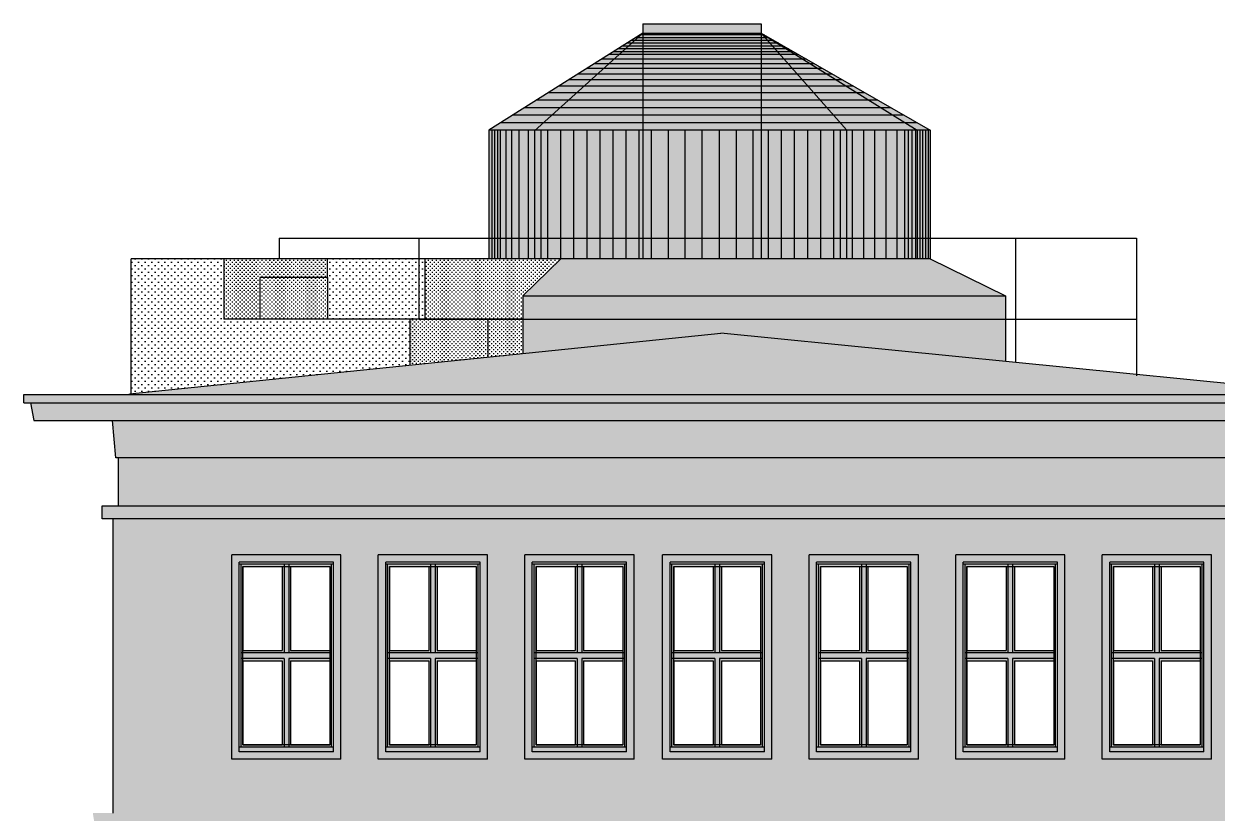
# Model space of a CAD drawing. Header units: metres. Extents: x -6 to 116, y 234 to 267.
# Drawn here: x 4.72 to 17.5, y 258.53 to 266.99 of the extents above; entities that cross this region are included whole.
import ezdxf

# ---------------------------------------------------------------- set-up
doc = ezdxf.new("R2010")
doc.units = ezdxf.units.M
doc.header["$LTSCALE"] = 0.01
doc.header["$XCLIPFRAME"] = 2
doc.linetypes.add('AUSGEZOGEN', pattern=[0])
for name, color, linetype in [('A_ANSICHT', 1, 'Continuous'), ('A_Fensterrahmen', 1, 'Continuous'), ('A_Glasbild', 7, 'Continuous'), ('A_Schraff_Dach', 17, 'Continuous'), ('A_Schraff_Fassade_OG', 41, 'Continuous'), ('A_Schraff_Fensterrahmen', 255, 'Continuous'), ('A_Schraff_Sims', 17, 'Continuous'), ('A_Schraff_Sternwarte', 254, 'Continuous'), ('A_Schraff_Stuck', 23, 'Continuous'), ('FASSADE', 7, 'AUSGEZOGEN')]:
    doc.layers.add(name, color=color, linetype=linetype)
picture_1 = doc.add_image_def('image1.jpg', size_in_pixel=(60, 84))
pattern_1 = [(135, (135.6334, 196.975837), (0.0212132034, 0.0212132034), [0, -0.03])]
pattern_2 = [(135, (135.6334, 196.975837), (0.035355339, 0.035355339), [0, -0.05])]

msp = doc.modelspace()

# ---------------------------------------------------------------- hatches: boundary and pattern name
at = {"layer": 'A_ANSICHT'}
h = msp.add_hatch(dxfattribs=at)
h.set_pattern_fill('PUTZ_1', color=256, scale=0.05, style=0)
h.set_pattern_definition(pattern_2)
h.paths.add_polyline_path([(6.865, 263.823), (6.865, 264.471), (5.871, 264.471), (5.871, 263.026), (8.857, 263.334), (8.857, 263.823)])
h = msp.add_hatch(dxfattribs=at)
h.set_pattern_fill('PUTZ_1', color=256, scale=0.03, style=0)
h.set_pattern_definition(pattern_1)
h.paths.add_polyline_path([(7.975, 264.271), (7.975, 264.471), (6.865, 264.471), (6.865, 263.823), (7.25, 263.823), (7.25, 264.271)])
h = msp.add_hatch(dxfattribs=at)
h.set_pattern_fill('PUTZ_1', color=256, scale=0.05, style=0)
h.set_pattern_definition(pattern_2)
h.paths.add_polyline_path([(9.018, 263.823), (9.018, 264.471), (7.975, 264.471), (7.975, 264.271), (7.975, 263.823)])
h = msp.add_hatch(dxfattribs=at)
h.set_pattern_fill('PUTZ_1', color=256, scale=0.03, style=0)
h.set_pattern_definition(pattern_1)
h.paths.add_polyline_path([(9.018, 264.471), (9.018, 263.823), (9.691, 263.823), (10.068, 263.823), (10.068, 264.076), (10.473, 264.471), (9.704, 264.471), (9.704, 264.471)])
h.paths.add_polyline_path([(8.857, 263.823), (8.857, 263.334), (9.691, 263.419), (9.691, 263.823)])
h.paths.add_polyline_path([(10.068, 263.823), (9.691, 263.823), (9.691, 263.419), (10.068, 263.458)])
h = msp.add_hatch(dxfattribs=at)
h.set_pattern_fill('PUTZ_1', color=256, scale=0.03, style=0)
h.set_pattern_definition(pattern_1)
h.paths.add_polyline_path([(7.975, 263.823), (7.975, 264.271), (7.25, 264.271), (7.25, 263.823)])
at = {"layer": 'A_Schraff_Dach'}
for points in [[(12.188, 263.676), (5.851, 263.024), (5.849, 263.019), (18.544, 263.019), (18.525, 263.044)], [(18.734, 262.738), (5.671, 262.738), (5.708, 262.34), (18.708, 262.34)]]:
    msp.add_hatch(color=256, dxfattribs=at).paths.add_polyline_path(points)
h = msp.add_hatch(color=11, dxfattribs=at)
h.paths.add_polyline_path([(4.791, 262.927), (4.829, 262.738), (19.614, 262.738), (19.631, 262.927)])
h.paths.add_polyline_path([(19.701, 263.019), (4.721, 263.019), (4.721, 262.927), (19.701, 262.927)])
at = {"layer": 'A_Schraff_Fassade_OG'}
h = msp.add_hatch(color=256, dxfattribs=at)
h.paths.add_polyline_path([(18.634, 261.688), (5.678, 261.688), (5.678, 260.506), (6.948, 260.506), (6.948, 261.301), (8.118, 261.301), (8.118, 260.506), (8.518, 260.506), (8.518, 261.301), (9.688, 261.301), (9.688, 260.506), (10.088, 260.506), (10.088, 261.301), (11.258, 261.301), (11.258, 260.506), (11.564, 260.506), (11.564, 261.301), (12.734, 261.301), (12.734, 260.506), (13.134, 260.506), (13.134, 261.301), (14.304, 261.301), (14.304, 260.506), (14.704, 260.506), (14.704, 261.301), (15.874, 261.301), (15.874, 260.506), (16.274, 260.506), (16.274, 261.301), (17.444, 261.301), (17.444, 260.506), (18.634, 260.506)])
h.paths.add_polyline_path([(8.518, 260.506), (8.118, 260.506), (8.118, 259.111), (6.948, 259.111), (6.948, 260.506), (5.678, 260.506), (5.678, 258.534), (18.634, 258.534), (18.634, 260.506), (17.444, 260.506), (17.444, 259.111), (16.274, 259.111), (16.274, 260.506), (15.874, 260.506), (15.874, 259.111), (14.704, 259.111), (14.704, 260.506), (14.304, 260.506), (14.304, 259.111), (13.134, 259.111), (13.134, 260.506), (12.734, 260.506), (12.734, 259.111), (11.564, 259.111), (11.564, 260.506), (11.258, 260.506), (11.258, 259.111), (10.088, 259.111), (10.088, 260.506), (9.688, 260.506), (9.688, 259.111), (8.518, 259.111)])
h = msp.add_hatch(color=256, dxfattribs=at)
h.dxf.hatch_style = 1
h.paths.add_polyline_path([(8.118, 261.301), (6.948, 261.301), (6.948, 259.111), (8.118, 259.111)])
h.paths.add_polyline_path([(8.038, 261.221), (8.038, 259.191), (7.028, 259.191), (7.028, 261.221)], flags=16)
h.paths.add_polyline_path([(8.018, 261.201), (8.018, 259.241), (7.048, 259.241), (7.048, 261.201)], flags=0)
h.paths.add_polyline_path([(7.998, 261.176), (7.998, 259.266), (7.068, 259.266), (7.068, 261.176)], flags=0)
h.paths.add_polyline_path([(7.488, 261.176), (7.488, 260.276), (7.068, 260.276), (7.068, 261.176)], flags=0)
h.paths.add_polyline_path([(7.578, 261.176), (7.998, 261.176), (7.998, 260.276), (7.578, 260.276)], flags=0)
h.paths.add_polyline_path([(7.488, 260.166), (7.488, 259.266), (7.068, 259.266), (7.068, 260.166)], flags=0)
h.paths.add_polyline_path([(7.578, 260.166), (7.998, 260.166), (7.998, 259.266), (7.578, 259.266)], flags=0)
h = msp.add_hatch(color=256, dxfattribs=at)
h.dxf.hatch_style = 1
h.paths.add_polyline_path([(9.688, 261.301), (8.518, 261.301), (8.518, 259.111), (9.688, 259.111)])
h.paths.add_polyline_path([(8.598, 259.191), (8.598, 261.221), (9.608, 261.221), (9.608, 259.191)], flags=16)
h.paths.add_polyline_path([(8.618, 259.241), (8.618, 261.201), (9.588, 261.201), (9.588, 259.241)], flags=0)
h.paths.add_polyline_path([(8.638, 259.266), (8.638, 261.176), (9.568, 261.176), (9.568, 259.266)], flags=0)
h.paths.add_polyline_path([(9.058, 259.266), (8.638, 259.266), (8.638, 260.166), (9.058, 260.166)], flags=0)
h.paths.add_polyline_path([(9.148, 259.266), (9.148, 260.166), (9.568, 260.166), (9.568, 259.266)], flags=0)
h.paths.add_polyline_path([(9.058, 260.276), (8.638, 260.276), (8.638, 261.176), (9.058, 261.176)], flags=0)
h.paths.add_polyline_path([(9.148, 260.276), (9.148, 261.176), (9.568, 261.176), (9.568, 260.276)], flags=0)
h = msp.add_hatch(color=256, dxfattribs=at)
h.dxf.hatch_style = 1
h.paths.add_polyline_path([(11.258, 261.301), (10.088, 261.301), (10.088, 259.111), (11.258, 259.111)])
h.paths.add_polyline_path([(10.168, 259.191), (10.168, 261.221), (11.178, 261.221), (11.178, 259.191)], flags=16)
h.paths.add_polyline_path([(10.188, 259.241), (10.188, 261.201), (11.158, 261.201), (11.158, 259.241)], flags=0)
h.paths.add_polyline_path([(10.208, 259.266), (10.208, 261.176), (11.138, 261.176), (11.138, 259.266)], flags=0)
h.paths.add_polyline_path([(10.208, 259.266), (10.208, 260.166), (10.628, 260.166), (10.628, 259.266)], flags=0)
h.paths.add_polyline_path([(10.718, 259.266), (10.718, 260.166), (11.138, 260.166), (11.138, 259.266)], flags=0)
h.paths.add_polyline_path([(10.208, 260.276), (10.208, 261.176), (10.628, 261.176), (10.628, 260.276)], flags=0)
h.paths.add_polyline_path([(10.718, 260.276), (10.718, 261.176), (11.138, 261.176), (11.138, 260.276)], flags=0)
h.paths.add_polyline_path([(12.734, 261.301), (11.564, 261.301), (11.564, 259.111), (12.734, 259.111)])
h.paths.add_polyline_path([(11.644, 259.191), (11.644, 261.221), (12.654, 261.221), (12.654, 259.191)], flags=16)
h.paths.add_polyline_path([(11.664, 259.241), (11.664, 261.201), (12.634, 261.201), (12.634, 259.241)], flags=0)
h.paths.add_polyline_path([(11.684, 259.266), (11.684, 261.176), (12.614, 261.176), (12.614, 259.266)], flags=0)
h.paths.add_polyline_path([(11.684, 259.266), (11.684, 260.166), (12.104, 260.166), (12.104, 259.266)], flags=0)
h.paths.add_polyline_path([(12.194, 259.266), (12.194, 260.166), (12.614, 260.166), (12.614, 259.266)], flags=0)
h.paths.add_polyline_path([(11.684, 260.276), (11.684, 261.176), (12.104, 261.176), (12.104, 260.276)], flags=0)
h.paths.add_polyline_path([(12.194, 260.276), (12.194, 261.176), (12.614, 261.176), (12.614, 260.276)], flags=0)
h.paths.add_polyline_path([(14.304, 261.301), (13.134, 261.301), (13.134, 259.111), (14.304, 259.111)])
h.paths.add_polyline_path([(13.214, 259.191), (13.214, 261.221), (14.224, 261.221), (14.224, 259.191)], flags=16)
h.paths.add_polyline_path([(13.234, 259.241), (13.234, 261.201), (14.204, 261.201), (14.204, 259.241)], flags=0)
h.paths.add_polyline_path([(13.254, 259.266), (13.254, 261.176), (14.184, 261.176), (14.184, 259.266)], flags=0)
h.paths.add_polyline_path([(13.254, 259.266), (13.254, 260.166), (13.674, 260.166), (13.674, 259.266)], flags=0)
h.paths.add_polyline_path([(13.764, 259.266), (13.764, 260.166), (14.184, 260.166), (14.184, 259.266)], flags=0)
h.paths.add_polyline_path([(13.254, 260.276), (13.254, 261.176), (13.674, 261.176), (13.674, 260.276)], flags=0)
h.paths.add_polyline_path([(13.764, 260.276), (13.764, 261.176), (14.184, 261.176), (14.184, 260.276)], flags=0)
h.paths.add_polyline_path([(15.874, 261.301), (14.704, 261.301), (14.704, 259.111), (15.874, 259.111)])
h.paths.add_polyline_path([(14.784, 259.191), (14.784, 261.221), (15.794, 261.221), (15.794, 259.191)], flags=16)
h.paths.add_polyline_path([(14.804, 259.241), (14.804, 261.201), (15.774, 261.201), (15.774, 259.241)], flags=0)
h.paths.add_polyline_path([(14.824, 259.266), (14.824, 261.176), (15.754, 261.176), (15.754, 259.266)], flags=0)
h.paths.add_polyline_path([(14.824, 259.266), (14.824, 260.166), (15.244, 260.166), (15.244, 259.266)], flags=0)
h.paths.add_polyline_path([(15.334, 259.266), (15.334, 260.166), (15.754, 260.166), (15.754, 259.266)], flags=0)
h.paths.add_polyline_path([(14.824, 260.276), (14.824, 261.176), (15.244, 261.176), (15.244, 260.276)], flags=0)
h.paths.add_polyline_path([(15.334, 260.276), (15.334, 261.176), (15.754, 261.176), (15.754, 260.276)], flags=0)
h.paths.add_polyline_path([(17.444, 261.301), (16.274, 261.301), (16.274, 259.111), (17.444, 259.111)])
h.paths.add_polyline_path([(16.354, 259.191), (16.354, 261.221), (17.364, 261.221), (17.364, 259.191)], flags=16)
h.paths.add_polyline_path([(16.374, 259.241), (16.374, 261.201), (17.344, 261.201), (17.344, 259.241)], flags=0)
h.paths.add_polyline_path([(16.394, 259.266), (16.394, 261.176), (17.324, 261.176), (17.324, 259.266)], flags=0)
h.paths.add_polyline_path([(16.394, 259.266), (16.394, 260.166), (16.814, 260.166), (16.814, 259.266)], flags=0)
h.paths.add_polyline_path([(16.904, 259.266), (16.904, 260.166), (17.324, 260.166), (17.324, 259.266)], flags=0)
h.paths.add_polyline_path([(16.394, 260.276), (16.394, 261.176), (16.814, 261.176), (16.814, 260.276)], flags=0)
h.paths.add_polyline_path([(16.904, 260.276), (16.904, 261.176), (17.324, 261.176), (17.324, 260.276)], flags=0)
at = {"layer": 'A_Schraff_Fensterrahmen'}
h = msp.add_hatch(color=256, dxfattribs=at)
h.paths.add_polyline_path([(7.508, 261.201), (7.048, 261.201), (7.048, 260.251), (7.508, 260.251)])
h.paths.add_polyline_path([(7.068, 261.176), (7.488, 261.176), (7.488, 260.276), (7.068, 260.276)], flags=16)
h.paths.add_polyline_path([(8.018, 261.201), (7.558, 261.201), (7.558, 260.251), (8.018, 260.251)])
h.paths.add_polyline_path([(7.578, 261.176), (7.998, 261.176), (7.998, 260.276), (7.578, 260.276)], flags=16)
h.paths.add_polyline_path([(7.508, 260.191), (7.048, 260.191), (7.048, 259.241), (7.508, 259.241)], flags=16)
h.paths.add_polyline_path([(7.488, 260.166), (7.488, 259.266), (7.068, 259.266), (7.068, 260.166)], flags=0)
h.paths.add_polyline_path([(8.018, 260.191), (7.558, 260.191), (7.558, 259.241), (8.018, 259.241)], flags=16)
h.paths.add_polyline_path([(7.578, 260.166), (7.998, 260.166), (7.998, 259.266), (7.578, 259.266)], flags=0)
h.paths.add_polyline_path([(8.018, 260.251), (7.048, 260.251), (7.048, 260.191), (7.508, 260.191), (7.508, 259.241), (7.558, 259.241), (7.558, 260.191), (8.018, 260.191)])
h.paths.add_polyline_path([(7.558, 261.201), (7.508, 261.201), (7.508, 260.251), (7.558, 260.251)])
h.paths.add_polyline_path([(8.038, 259.241), (7.028, 259.241), (7.028, 259.191), (8.038, 259.191)])
h = msp.add_hatch(color=256, dxfattribs=at)
h.paths.add_polyline_path([(9.078, 261.201), (8.618, 261.201), (8.618, 260.251), (9.078, 260.251)])
h.paths.add_polyline_path([(8.638, 261.176), (9.058, 261.176), (9.058, 260.276), (8.638, 260.276)], flags=16)
h.paths.add_polyline_path([(9.588, 261.201), (9.128, 261.201), (9.128, 260.251), (9.588, 260.251)])
h.paths.add_polyline_path([(9.148, 261.176), (9.568, 261.176), (9.568, 260.276), (9.148, 260.276)], flags=16)
h.paths.add_polyline_path([(9.078, 260.191), (8.618, 260.191), (8.618, 259.241), (9.078, 259.241)], flags=16)
h.paths.add_polyline_path([(9.058, 260.166), (9.058, 259.266), (8.638, 259.266), (8.638, 260.166)], flags=0)
h.paths.add_polyline_path([(9.588, 260.191), (9.128, 260.191), (9.128, 259.241), (9.588, 259.241)], flags=16)
h.paths.add_polyline_path([(9.148, 260.166), (9.568, 260.166), (9.568, 259.266), (9.148, 259.266)], flags=0)
h.paths.add_polyline_path([(9.588, 260.251), (8.618, 260.251), (8.618, 260.191), (9.078, 260.191), (9.078, 259.241), (9.128, 259.241), (9.128, 260.191), (9.588, 260.191)])
h.paths.add_polyline_path([(9.128, 261.201), (9.078, 261.201), (9.078, 260.251), (9.128, 260.251)])
h.paths.add_polyline_path([(9.608, 259.241), (8.598, 259.241), (8.598, 259.191), (9.608, 259.191)])
h = msp.add_hatch(color=256, dxfattribs=at)
h.paths.add_polyline_path([(10.648, 261.201), (10.188, 261.201), (10.188, 260.251), (10.648, 260.251)])
h.paths.add_polyline_path([(10.208, 261.176), (10.628, 261.176), (10.628, 260.276), (10.208, 260.276)], flags=16)
h.paths.add_polyline_path([(11.158, 261.201), (10.698, 261.201), (10.698, 260.251), (11.158, 260.251)])
h.paths.add_polyline_path([(10.718, 261.176), (11.138, 261.176), (11.138, 260.276), (10.718, 260.276)], flags=16)
h.paths.add_polyline_path([(10.648, 260.191), (10.188, 260.191), (10.188, 259.241), (10.648, 259.241)], flags=16)
h.paths.add_polyline_path([(10.628, 260.166), (10.628, 259.266), (10.208, 259.266), (10.208, 260.166)], flags=0)
h.paths.add_polyline_path([(11.158, 260.191), (10.698, 260.191), (10.698, 259.241), (11.158, 259.241)], flags=16)
h.paths.add_polyline_path([(10.718, 260.166), (11.138, 260.166), (11.138, 259.266), (10.718, 259.266)], flags=0)
h.paths.add_polyline_path([(11.158, 260.251), (10.188, 260.251), (10.188, 260.191), (10.648, 260.191), (10.648, 259.241), (10.698, 259.241), (10.698, 260.191), (11.158, 260.191)])
h.paths.add_polyline_path([(10.698, 261.201), (10.648, 261.201), (10.648, 260.251), (10.698, 260.251)])
h.paths.add_polyline_path([(11.178, 259.241), (10.168, 259.241), (10.168, 259.191), (11.178, 259.191)])
h = msp.add_hatch(color=256, dxfattribs=at)
h.paths.add_polyline_path([(12.124, 261.201), (11.664, 261.201), (11.664, 260.251), (12.124, 260.251)])
h.paths.add_polyline_path([(11.684, 261.176), (12.104, 261.176), (12.104, 260.276), (11.684, 260.276)], flags=16)
h.paths.add_polyline_path([(12.634, 261.201), (12.174, 261.201), (12.174, 260.251), (12.634, 260.251)])
h.paths.add_polyline_path([(12.194, 261.176), (12.614, 261.176), (12.614, 260.276), (12.194, 260.276)], flags=16)
h.paths.add_polyline_path([(12.124, 260.191), (11.664, 260.191), (11.664, 259.241), (12.124, 259.241)], flags=16)
h.paths.add_polyline_path([(12.104, 260.166), (12.104, 259.266), (11.684, 259.266), (11.684, 260.166)], flags=0)
h.paths.add_polyline_path([(12.634, 260.191), (12.174, 260.191), (12.174, 259.241), (12.634, 259.241)], flags=16)
h.paths.add_polyline_path([(12.194, 260.166), (12.614, 260.166), (12.614, 259.266), (12.194, 259.266)], flags=0)
h.paths.add_polyline_path([(12.634, 260.251), (11.664, 260.251), (11.664, 260.191), (12.124, 260.191), (12.124, 259.241), (12.174, 259.241), (12.174, 260.191), (12.634, 260.191)])
h.paths.add_polyline_path([(12.174, 261.201), (12.124, 261.201), (12.124, 260.251), (12.174, 260.251)])
h.paths.add_polyline_path([(12.654, 259.241), (11.644, 259.241), (11.644, 259.191), (12.654, 259.191)])
h = msp.add_hatch(color=256, dxfattribs=at)
h.paths.add_polyline_path([(13.694, 261.201), (13.234, 261.201), (13.234, 260.251), (13.694, 260.251)])
h.paths.add_polyline_path([(13.254, 261.176), (13.674, 261.176), (13.674, 260.276), (13.254, 260.276)], flags=16)
h.paths.add_polyline_path([(14.204, 261.201), (13.744, 261.201), (13.744, 260.251), (14.204, 260.251)])
h.paths.add_polyline_path([(13.764, 261.176), (14.184, 261.176), (14.184, 260.276), (13.764, 260.276)], flags=16)
h.paths.add_polyline_path([(13.694, 260.191), (13.234, 260.191), (13.234, 259.241), (13.694, 259.241)], flags=16)
h.paths.add_polyline_path([(13.674, 260.166), (13.674, 259.266), (13.254, 259.266), (13.254, 260.166)], flags=0)
h.paths.add_polyline_path([(14.204, 260.191), (13.744, 260.191), (13.744, 259.241), (14.204, 259.241)], flags=16)
h.paths.add_polyline_path([(13.764, 260.166), (14.184, 260.166), (14.184, 259.266), (13.764, 259.266)], flags=0)
h.paths.add_polyline_path([(14.204, 260.251), (13.234, 260.251), (13.234, 260.191), (13.694, 260.191), (13.694, 259.241), (13.744, 259.241), (13.744, 260.191), (14.204, 260.191)])
h.paths.add_polyline_path([(13.744, 261.201), (13.694, 261.201), (13.694, 260.251), (13.744, 260.251)])
h.paths.add_polyline_path([(14.224, 259.241), (13.214, 259.241), (13.214, 259.191), (14.224, 259.191)])
h = msp.add_hatch(color=256, dxfattribs=at)
h.paths.add_polyline_path([(15.264, 261.201), (14.804, 261.201), (14.804, 260.251), (15.264, 260.251)])
h.paths.add_polyline_path([(14.824, 261.176), (15.244, 261.176), (15.244, 260.276), (14.824, 260.276)], flags=16)
h.paths.add_polyline_path([(15.774, 261.201), (15.314, 261.201), (15.314, 260.251), (15.774, 260.251)])
h.paths.add_polyline_path([(15.334, 261.176), (15.754, 261.176), (15.754, 260.276), (15.334, 260.276)], flags=16)
h.paths.add_polyline_path([(15.264, 260.191), (14.804, 260.191), (14.804, 259.241), (15.264, 259.241)], flags=16)
h.paths.add_polyline_path([(15.244, 260.166), (15.244, 259.266), (14.824, 259.266), (14.824, 260.166)], flags=0)
h.paths.add_polyline_path([(15.774, 260.191), (15.314, 260.191), (15.314, 259.241), (15.774, 259.241)], flags=16)
h.paths.add_polyline_path([(15.334, 260.166), (15.754, 260.166), (15.754, 259.266), (15.334, 259.266)], flags=0)
h.paths.add_polyline_path([(15.774, 260.251), (14.804, 260.251), (14.804, 260.191), (15.264, 260.191), (15.264, 259.241), (15.314, 259.241), (15.314, 260.191), (15.774, 260.191)])
h.paths.add_polyline_path([(15.314, 261.201), (15.264, 261.201), (15.264, 260.251), (15.314, 260.251)])
h.paths.add_polyline_path([(15.794, 259.241), (14.784, 259.241), (14.784, 259.191), (15.794, 259.191)])
h = msp.add_hatch(color=256, dxfattribs=at)
h.paths.add_polyline_path([(15.264, 261.201), (14.804, 261.201), (14.804, 260.251), (15.264, 260.251)])
h.paths.add_polyline_path([(14.824, 261.176), (15.244, 261.176), (15.244, 260.276), (14.824, 260.276)], flags=16)
h.paths.add_polyline_path([(15.774, 261.201), (15.314, 261.201), (15.314, 260.251), (15.774, 260.251)])
h.paths.add_polyline_path([(15.334, 261.176), (15.754, 261.176), (15.754, 260.276), (15.334, 260.276)], flags=16)
h.paths.add_polyline_path([(15.264, 260.191), (14.804, 260.191), (14.804, 259.241), (15.264, 259.241)], flags=16)
h.paths.add_polyline_path([(15.244, 260.166), (15.244, 259.266), (14.824, 259.266), (14.824, 260.166)], flags=0)
h.paths.add_polyline_path([(15.774, 260.191), (15.314, 260.191), (15.314, 259.241), (15.774, 259.241)], flags=16)
h.paths.add_polyline_path([(15.334, 260.166), (15.754, 260.166), (15.754, 259.266), (15.334, 259.266)], flags=0)
h.paths.add_polyline_path([(15.774, 260.251), (14.804, 260.251), (14.804, 260.191), (15.264, 260.191), (15.264, 259.241), (15.314, 259.241), (15.314, 260.191), (15.774, 260.191)])
h.paths.add_polyline_path([(15.314, 261.201), (15.264, 261.201), (15.264, 260.251), (15.314, 260.251)])
h.paths.add_polyline_path([(15.794, 259.241), (14.784, 259.241), (14.784, 259.191), (15.794, 259.191)])
h = msp.add_hatch(color=256, dxfattribs=at)
h.paths.add_polyline_path([(16.834, 261.201), (16.374, 261.201), (16.374, 260.251), (16.834, 260.251)])
h.paths.add_polyline_path([(16.394, 261.176), (16.814, 261.176), (16.814, 260.276), (16.394, 260.276)], flags=16)
h.paths.add_polyline_path([(17.344, 261.201), (16.884, 261.201), (16.884, 260.251), (17.344, 260.251)])
h.paths.add_polyline_path([(16.904, 261.176), (17.324, 261.176), (17.324, 260.276), (16.904, 260.276)], flags=16)
h.paths.add_polyline_path([(16.834, 260.191), (16.374, 260.191), (16.374, 259.241), (16.834, 259.241)], flags=16)
h.paths.add_polyline_path([(16.814, 260.166), (16.814, 259.266), (16.394, 259.266), (16.394, 260.166)], flags=0)
h.paths.add_polyline_path([(17.344, 260.191), (16.884, 260.191), (16.884, 259.241), (17.344, 259.241)], flags=16)
h.paths.add_polyline_path([(16.904, 260.166), (17.324, 260.166), (17.324, 259.266), (16.904, 259.266)], flags=0)
h.paths.add_polyline_path([(17.344, 260.251), (16.374, 260.251), (16.374, 260.191), (16.834, 260.191), (16.834, 259.241), (16.884, 259.241), (16.884, 260.191), (17.344, 260.191)])
h.paths.add_polyline_path([(16.884, 261.201), (16.834, 261.201), (16.834, 260.251), (16.884, 260.251)])
h.paths.add_polyline_path([(17.364, 259.241), (16.354, 259.241), (16.354, 259.191), (17.364, 259.191)])
at = {"layer": 'A_Schraff_Sims'}
h = msp.add_hatch(color=256, dxfattribs=at)
h.paths.add_polyline_path([(18.819, 261.826), (5.56, 261.826), (5.56, 261.688), (18.819, 261.688)])
h.paths.add_polyline_path([(18.927, 258.534), (5.46, 258.534), (5.486, 258.373), (18.91, 258.372)])
at = {"layer": 'A_Schraff_Sternwarte'}
h = msp.add_hatch(color=256, dxfattribs=at)
h.paths.add_polyline_path([(12.621, 266.886), (11.353, 266.886), (11.353, 265.849), (12.621, 265.849)])
h.paths.add_polyline_path([(12.621, 265.849), (11.353, 265.849), (11.353, 264.693), (12.621, 264.693)])
h.paths.add_polyline_path([(12.621, 266.987), (11.353, 266.987), (11.353, 266.886), (12.621, 266.886)])
h.paths.add_polyline_path([(12.621, 264.693), (11.353, 264.693), (11.353, 264.471), (12.621, 264.471)])
h = msp.add_hatch(color=252, dxfattribs=at)
h.paths.add_polyline_path([(12.621, 266.886), (13.54, 265.849), (14.29, 265.849)])
h.paths.add_polyline_path([(14.29, 265.849), (13.535, 265.849), (13.535, 264.693), (14.29, 264.693)])
h.paths.add_polyline_path([(14.29, 264.693), (13.535, 264.693), (13.535, 264.471), (14.29, 264.471)])
h.paths.add_polyline_path([(11.353, 266.886), (9.704, 265.849), (10.201, 265.849)])
h.paths.add_polyline_path([(10.191, 265.84), (10.201, 265.849), (9.704, 265.849), (9.704, 264.693), (10.191, 264.693)])
h.paths.add_polyline_path([(10.191, 264.693), (9.704, 264.693), (9.704, 264.471), (10.191, 264.471)])
h.paths.add_polyline_path([(12.188, 263.676), (15.238, 263.372), (15.238, 263.823), (10.068, 263.823), (10.068, 263.458)])
h = msp.add_hatch(color=253, dxfattribs=at)
h.paths.add_polyline_path([(12.621, 266.886), (12.621, 265.849), (13.535, 265.849), (13.535, 265.854)])
h.paths.add_polyline_path([(13.535, 265.849), (12.621, 265.849), (12.621, 264.693), (13.535, 264.693)])
h.paths.add_polyline_path([(13.535, 264.693), (12.621, 264.693), (12.621, 264.471), (13.535, 264.471)])
h.paths.add_polyline_path([(11.353, 266.886), (10.201, 265.849), (11.353, 265.849)])
h.paths.add_polyline_path([(11.353, 265.849), (10.201, 265.849), (10.191, 265.84), (10.191, 264.693), (11.353, 264.693)])
h.paths.add_polyline_path([(11.353, 264.693), (10.191, 264.693), (10.191, 264.471), (10.473, 264.471), (11.353, 264.471)])
h = msp.add_hatch(color=251, dxfattribs=at)
h.paths.add_polyline_path([(12.621, 266.886), (14.29, 265.849), (14.429, 265.849)])
h.paths.add_polyline_path([(14.429, 265.849), (14.29, 265.849), (14.29, 264.693), (14.429, 264.693)])
h.paths.add_polyline_path([(14.429, 264.693), (14.29, 264.693), (14.29, 264.471), (14.429, 264.471)])
for color, points in [(256, [(15.238, 264.076), (14.429, 264.471), (10.473, 264.471), (10.068, 264.076)]), (251, [(15.238, 264.076), (10.068, 264.076), (10.068, 263.823), (15.238, 263.823)])]:
    msp.add_hatch(color=color, dxfattribs=at).paths.add_polyline_path(points)
at = {"layer": 'A_Schraff_Stuck'}
msp.add_hatch(color=256, dxfattribs=at).paths.add_polyline_path([(18.661, 262.34), (5.733, 262.34), (5.733, 261.826), (18.661, 261.826)])

# ---------------------------------------------------------------- linework, layer by layer
at = {"layer": 'A_ANSICHT'}
for p, q in [((10.473, 264.471), (5.871, 264.471)), ((5.871, 263.026), (5.871, 264.471, 0)), ((6.865, 264.471), (6.865, 263.823)), ((7.975, 264.271), (7.975, 264.471)), ((9.018, 264.471), (9.018, 263.823)), ((10.068, 264.076), (10.473, 264.471)), ((7.25, 264.271), (7.25, 263.823)), ((7.975, 264.271), (7.25, 264.271)), ((7.975, 264.271), (7.975, 263.823)), ((10.068, 264.076), (10.068, 263.458)), ((9.691, 263.823), (6.865, 263.823)), ((8.857, 263.823), (8.857, 263.334)), ((10.068, 263.823), (9.411, 263.823)), ((9.691, 263.823), (9.691, 263.419))]:
    msp.add_line(p, q, dxfattribs=at)
at = {"layer": 'A_Fensterrahmen'}
for p, q in [((8.038, 261.201), (7.028, 261.201)), ((7.048, 259.241), (7.048, 261.201)), ((7.068, 261.176), (7.068, 260.276)), ((7.068, 261.176), (7.488, 261.176)), ((7.488, 261.176), (7.488, 260.276)), ((7.508, 261.201), (7.508, 260.251)), ((7.558, 261.201), (7.558, 260.251)), ((7.578, 261.176), (7.998, 261.176)), ((7.578, 261.176), (7.578, 260.276)), ((7.998, 261.176), (7.998, 260.276)), ((8.018, 259.241), (8.018, 261.201)), ((9.608, 261.201), (8.598, 261.201)), ((8.618, 259.241), (8.618, 261.201)), ((8.638, 261.176), (9.058, 261.176)), ((8.638, 261.176), (8.638, 260.276)), ((9.058, 261.176), (9.058, 260.276)), ((9.078, 261.201), (9.078, 260.251)), ((9.128, 261.201), (9.128, 260.251)), ((9.148, 261.176), (9.568, 261.176)), ((9.148, 261.176), (9.148, 260.276)), ((9.568, 261.176), (9.568, 260.276)), ((9.588, 259.241), (9.588, 261.201)), ((11.178, 261.201), (10.168, 261.201)), ((10.188, 259.241), (10.188, 261.201)), ((10.208, 261.176), (10.628, 261.176)), ((10.208, 261.176), (10.208, 260.276)), ((10.628, 261.176), (10.628, 260.276)), ((10.648, 261.201), (10.648, 260.251)), ((10.698, 261.201), (10.698, 260.251)), ((10.718, 261.176), (11.138, 261.176)), ((10.718, 261.176), (10.718, 260.276)), ((11.138, 261.176), (11.138, 260.276)), ((11.158, 259.241), (11.158, 261.201)), ((12.654, 261.201), (11.644, 261.201)), ((11.664, 259.241), (11.664, 261.201)), ((11.684, 261.176), (12.104, 261.176)), ((11.684, 261.176), (11.684, 260.276)), ((12.104, 261.176), (12.104, 260.276)), ((12.124, 261.201), (12.124, 260.251)), ((12.174, 261.201), (12.174, 260.251)), ((12.194, 261.176), (12.614, 261.176)), ((12.194, 261.176), (12.194, 260.276)), ((12.614, 261.176), (12.614, 260.276)), ((12.634, 259.241), (12.634, 261.201)), ((14.224, 261.201), (13.214, 261.201)), ((13.234, 259.241), (13.234, 261.201)), ((13.254, 261.176), (13.674, 261.176)), ((13.254, 261.176), (13.254, 260.276)), ((13.674, 261.176), (13.674, 260.276)), ((13.694, 261.201), (13.694, 260.251)), ((13.744, 261.201), (13.744, 260.251)), ((13.764, 261.176), (14.184, 261.176)), ((13.764, 261.176), (13.764, 260.276)), ((14.184, 261.176), (14.184, 260.276)), ((14.204, 259.241), (14.204, 261.201)), ((15.794, 261.201), (14.784, 261.201)), ((14.804, 259.241), (14.804, 261.201)), ((14.824, 261.176), (15.244, 261.176)), ((14.824, 261.176), (14.824, 260.276)), ((15.244, 261.176), (15.244, 260.276)), ((15.264, 261.201), (15.264, 260.251)), ((15.314, 261.201), (15.314, 260.251)), ((15.334, 261.176), (15.754, 261.176)), ((15.334, 261.176), (15.334, 260.276)), ((15.754, 261.176), (15.754, 260.276)), ((15.774, 259.241), (15.774, 261.201)), ((17.364, 261.201), (16.354, 261.201)), ((16.374, 259.241), (16.374, 261.201)), ((16.394, 261.176), (16.814, 261.176)), ((16.394, 261.176), (16.394, 260.276)), ((16.814, 261.176), (16.814, 260.276)), ((16.834, 261.201), (16.834, 260.251)), ((16.884, 261.201), (16.884, 260.251)), ((16.904, 261.176), (17.324, 261.176)), ((16.904, 261.176), (16.904, 260.276)), ((17.324, 261.176), (17.324, 260.276)), ((17.344, 259.241), (17.344, 261.201)), ((8.018, 260.251), (7.048, 260.251)), ((7.508, 260.191), (7.048, 260.191)), ((7.068, 260.276), (7.488, 260.276)), ((7.068, 260.166), (7.068, 259.266)), ((7.068, 260.166), (7.488, 260.166)), ((7.488, 260.166), (7.488, 259.266)), ((7.508, 260.191), (7.508, 259.241)), ((7.558, 260.191), (7.558, 259.241)), ((8.018, 260.191), (7.558, 260.191)), ((7.578, 260.276), (7.998, 260.276)), ((7.578, 260.166), (7.578, 259.266)), ((7.578, 260.166), (7.998, 260.166)), ((7.998, 260.166), (7.998, 259.266)), ((9.588, 260.251), (8.618, 260.251)), ((9.078, 260.191), (8.618, 260.191)), ((8.638, 260.276), (9.058, 260.276)), ((8.638, 260.166), (8.638, 259.266)), ((8.638, 260.166), (9.058, 260.166)), ((9.058, 260.166), (9.058, 259.266)), ((9.078, 260.191), (9.078, 259.241)), ((9.128, 260.191), (9.128, 259.241)), ((9.588, 260.191), (9.128, 260.191)), ((9.148, 260.276), (9.568, 260.276)), ((9.148, 260.166), (9.148, 259.266)), ((9.148, 260.166), (9.568, 260.166)), ((9.568, 260.166), (9.568, 259.266)), ((11.158, 260.251), (10.188, 260.251)), ((10.648, 260.191), (10.188, 260.191)), ((10.208, 260.276), (10.628, 260.276)), ((10.208, 260.166), (10.208, 259.266)), ((10.208, 260.166), (10.628, 260.166)), ((10.628, 260.166), (10.628, 259.266)), ((10.648, 260.191), (10.648, 259.241)), ((10.698, 260.191), (10.698, 259.241)), ((11.158, 260.191), (10.698, 260.191)), ((10.718, 260.276), (11.138, 260.276)), ((10.718, 260.166), (10.718, 259.266)), ((10.718, 260.166), (11.138, 260.166)), ((11.138, 260.166), (11.138, 259.266)), ((12.634, 260.251), (11.664, 260.251)), ((12.124, 260.191), (11.664, 260.191)), ((11.684, 260.276), (12.104, 260.276)), ((11.684, 260.166), (11.684, 259.266)), ((11.684, 260.166), (12.104, 260.166)), ((12.104, 260.166), (12.104, 259.266)), ((12.124, 260.191), (12.124, 259.241)), ((12.174, 260.191), (12.174, 259.241)), ((12.634, 260.191), (12.174, 260.191)), ((12.194, 260.276), (12.614, 260.276)), ((12.194, 260.166), (12.194, 259.266)), ((12.194, 260.166), (12.614, 260.166)), ((12.614, 260.166), (12.614, 259.266)), ((14.204, 260.251), (13.234, 260.251)), ((13.694, 260.191), (13.234, 260.191)), ((13.254, 260.276), (13.674, 260.276)), ((13.254, 260.166), (13.254, 259.266)), ((13.254, 260.166), (13.674, 260.166)), ((13.674, 260.166), (13.674, 259.266)), ((13.694, 260.191), (13.694, 259.241)), ((13.744, 260.191), (13.744, 259.241)), ((14.204, 260.191), (13.744, 260.191)), ((13.764, 260.276), (14.184, 260.276)), ((13.764, 260.166), (13.764, 259.266)), ((13.764, 260.166), (14.184, 260.166)), ((14.184, 260.166), (14.184, 259.266)), ((15.774, 260.251), (14.804, 260.251)), ((15.264, 260.191), (14.804, 260.191)), ((14.824, 260.276), (15.244, 260.276)), ((14.824, 260.166), (14.824, 259.266)), ((14.824, 260.166), (15.244, 260.166)), ((15.244, 260.166), (15.244, 259.266)), ((15.264, 260.191), (15.264, 259.241)), ((15.314, 260.191), (15.314, 259.241)), ((15.774, 260.191), (15.314, 260.191)), ((15.334, 260.276), (15.754, 260.276)), ((15.334, 260.166), (15.334, 259.266)), ((15.334, 260.166), (15.754, 260.166)), ((15.754, 260.166), (15.754, 259.266)), ((17.344, 260.251), (16.374, 260.251)), ((16.834, 260.191), (16.374, 260.191)), ((16.394, 260.276), (16.814, 260.276)), ((16.394, 260.166), (16.394, 259.266)), ((16.394, 260.166), (16.814, 260.166)), ((16.814, 260.166), (16.814, 259.266)), ((16.834, 260.191), (16.834, 259.241)), ((16.884, 260.191), (16.884, 259.241)), ((17.344, 260.191), (16.884, 260.191)), ((16.904, 260.276), (17.324, 260.276)), ((16.904, 260.166), (16.904, 259.266)), ((16.904, 260.166), (17.324, 260.166)), ((17.324, 260.166), (17.324, 259.266)), ((7.068, 259.266), (7.488, 259.266)), ((7.578, 259.266), (7.998, 259.266)), ((8.638, 259.266), (9.058, 259.266)), ((9.148, 259.266), (9.568, 259.266)), ((10.208, 259.266), (10.628, 259.266)), ((10.718, 259.266), (11.138, 259.266)), ((11.684, 259.266), (12.104, 259.266)), ((12.194, 259.266), (12.614, 259.266)), ((13.254, 259.266), (13.674, 259.266)), ((13.764, 259.266), (14.184, 259.266)), ((14.824, 259.266), (15.244, 259.266)), ((15.334, 259.266), (15.754, 259.266)), ((16.394, 259.266), (16.814, 259.266)), ((16.904, 259.266), (17.324, 259.266)), ((8.038, 259.241), (7.028, 259.241)), ((9.608, 259.241), (8.598, 259.241)), ((11.178, 259.241), (10.168, 259.241)), ((12.654, 259.241), (11.644, 259.241)), ((14.224, 259.241), (13.214, 259.241)), ((15.794, 259.241), (14.784, 259.241)), ((17.364, 259.241), (16.354, 259.241))]:
    msp.add_line(p, q, dxfattribs=at)
at = {"layer": 'FASSADE'}
for p, q in [((11.353, 266.987), (11.353, 265.849)), ((11.353, 266.987), (12.621, 266.987)), ((12.621, 266.987), (12.621, 265.849)), ((11.353, 266.886), (9.704, 265.849)), ((11.353, 266.886), (10.191, 265.84)), ((11.353, 266.886), (12.621, 266.886)), ((12.621, 266.886), (14.29, 265.849)), ((12.621, 266.886), (13.535, 265.854)), ((12.621, 266.886), (14.429, 265.849)), ((14.429, 265.849), (9.704, 265.849)), ((9.704, 265.849), (9.704, 264.471)), ((10.191, 265.84), (10.191, 264.471)), ((11.353, 265.849), (11.353, 264.471)), ((12.621, 265.849), (12.621, 264.471)), ((13.535, 265.854), (13.535, 264.471)), ((14.29, 265.849), (14.29, 264.471)), ((14.429, 265.849), (14.429, 264.471)), ((7.455, 264.693), (7.455, 264.471)), ((7.455, 264.693), (16.642, 264.693)), ((8.955, 263.833), (8.955, 264.693)), ((15.344, 264.693), (15.344, 263.362)), ((16.642, 264.693), (16.642, 263.218)), ((14.429, 264.471), (9.704, 264.471)), ((14.429, 264.471), (15.238, 264.076)), ((10.068, 264.076), (15.238, 264.076)), ((15.238, 264.076), (15.238, 263.372)), ((8.955, 263.823), (16.642, 263.823)), ((5.851, 263.024), (12.188, 263.676)), ((18.525, 263.044), (12.188, 263.676)), ((4.721, 262.927), (4.721, 263.019)), ((4.721, 263.019), (19.701, 263.019)), ((5.849, 263.019), (5.851, 263.024)), ((4.721, 262.927), (19.701, 262.927)), ((4.791, 262.927), (4.829, 262.738)), ((4.829, 262.738), (19.614, 262.738)), ((5.708, 262.34), (5.671, 262.738)), ((18.708, 262.34), (5.708, 262.34)), ((5.733, 262.34), (5.733, 261.826)), ((5.56, 261.688), (5.56, 261.826)), ((5.56, 261.826), (18.819, 261.826)), ((18.819, 261.688), (5.56, 261.688)), ((5.678, 258.534), (5.678, 261.688)), ((6.948, 259.111), (6.948, 261.301)), ((8.118, 261.301), (6.948, 261.301)), ((7.028, 259.191), (7.028, 261.221)), ((8.038, 261.221), (7.028, 261.221)), ((8.038, 259.191), (8.038, 261.221)), ((8.118, 259.111), (8.118, 261.301)), ((9.688, 261.301), (8.518, 261.301)), ((8.518, 259.111), (8.518, 261.301)), ((9.608, 261.221), (8.598, 261.221)), ((8.598, 259.191), (8.598, 261.221)), ((9.608, 259.191), (9.608, 261.221)), ((9.688, 259.111), (9.688, 261.301)), ((11.258, 261.301), (10.088, 261.301)), ((10.088, 259.111), (10.088, 261.301)), ((11.178, 261.221), (10.168, 261.221)), ((10.168, 259.191), (10.168, 261.221)), ((11.178, 259.191), (11.178, 261.221)), ((11.258, 259.111), (11.258, 261.301)), ((12.734, 261.301), (11.564, 261.301)), ((11.564, 259.111), (11.564, 261.301)), ((12.654, 261.221), (11.644, 261.221)), ((11.644, 259.191), (11.644, 261.221)), ((12.654, 259.191), (12.654, 261.221)), ((12.734, 259.111), (12.734, 261.301)), ((14.304, 261.301), (13.134, 261.301)), ((13.134, 259.111), (13.134, 261.301)), ((14.224, 261.221), (13.214, 261.221)), ((13.214, 259.191), (13.214, 261.221)), ((14.224, 259.191), (14.224, 261.221)), ((14.304, 259.111), (14.304, 261.301)), ((15.874, 261.301), (14.704, 261.301)), ((14.704, 259.111), (14.704, 261.301)), ((15.794, 261.221), (14.784, 261.221)), ((14.784, 259.191), (14.784, 261.221)), ((15.794, 259.191), (15.794, 261.221)), ((15.874, 259.111), (15.874, 261.301)), ((17.444, 261.301), (16.274, 261.301)), ((16.274, 259.111), (16.274, 261.301)), ((17.364, 261.221), (16.354, 261.221)), ((16.354, 259.191), (16.354, 261.221)), ((17.364, 259.191), (17.364, 261.221)), ((17.444, 259.111), (17.444, 261.301)), ((8.038, 259.191), (7.028, 259.191)), ((9.608, 259.191), (8.598, 259.191)), ((11.178, 259.191), (10.168, 259.191)), ((12.654, 259.191), (11.644, 259.191)), ((14.224, 259.191), (13.214, 259.191)), ((15.794, 259.191), (14.784, 259.191)), ((17.364, 259.191), (16.354, 259.191)), ((8.118, 259.111), (6.948, 259.111)), ((9.688, 259.111), (8.518, 259.111)), ((11.258, 259.111), (10.088, 259.111)), ((12.734, 259.111), (11.564, 259.111)), ((14.304, 259.111), (13.134, 259.111)), ((15.874, 259.111), (14.704, 259.111)), ((17.444, 259.111), (16.274, 259.111))]:
    msp.add_line(p, q, dxfattribs=at)
at = {"layer": 'FASSADE', "color": 1}
for p, q in [((12.755, 266.809), (11.231, 266.809)), ((12.703, 266.839), (11.279, 266.839)), ((12.651, 266.869), (11.326, 266.869)), ((12.965, 266.689), (11.04, 266.689)), ((12.912, 266.719), (11.088, 266.719)), ((12.86, 266.749), (11.135, 266.749)), ((12.808, 266.779), (11.183, 266.779)), ((13.191, 266.559), (10.833, 266.559)), ((13.104, 266.609), (10.913, 266.609)), ((13.017, 266.659), (10.992, 266.659)), ((13.383, 266.449), (10.658, 266.449)), ((13.278, 266.509), (10.754, 266.509)), ((13.61, 266.319), (10.451, 266.319)), ((13.488, 266.389), (10.563, 266.389)), ((13.871, 266.169), (10.213, 266.169)), ((13.732, 266.249), (10.34, 266.249)), ((14.011, 266.089), (10.086, 266.089)), ((14.289, 265.929), (9.831, 265.929)), ((14.15, 266.009), (9.958, 266.009)), ((9.734, 265.849), (9.734, 264.471)), ((9.764, 265.849), (9.764, 264.471)), ((9.794, 265.849), (9.794, 264.471)), ((9.824, 265.849), (9.824, 264.471)), ((9.884, 265.849), (9.884, 264.471)), ((9.944, 265.849), (9.944, 264.471)), ((10.024, 265.849), (10.024, 264.471)), ((10.124, 265.849), (10.124, 264.471)), ((10.261, 265.849), (10.261, 264.471)), ((10.331, 265.849), (10.331, 264.471)), ((10.471, 265.849), (10.471, 264.471)), ((10.611, 265.849), (10.611, 264.471)), ((10.751, 265.849), (10.751, 264.471)), ((10.891, 265.849), (10.891, 264.471)), ((11.031, 265.849), (11.031, 264.471)), ((11.171, 265.849), (11.171, 264.471)), ((11.311, 265.849), (11.311, 264.471)), ((11.443, 265.849), (11.443, 264.471)), ((11.623, 265.849), (11.623, 264.471)), ((11.803, 265.849), (11.803, 264.471)), ((11.983, 265.849), (11.983, 264.471)), ((12.171, 265.849), (12.171, 264.471)), ((12.351, 265.849), (12.351, 264.471)), ((12.531, 265.849), (12.531, 264.471)), ((12.695, 265.849), (12.695, 264.471)), ((12.835, 265.849), (12.835, 264.471)), ((12.975, 265.849), (12.975, 264.471)), ((13.115, 265.849), (13.115, 264.471)), ((13.255, 265.849), (13.255, 264.471)), ((13.395, 265.849), (13.395, 264.471)), ((13.465, 265.849), (13.465, 264.471)), ((13.595, 265.849), (13.595, 264.471)), ((13.715, 265.849), (13.715, 264.471)), ((13.835, 265.849), (13.835, 264.471)), ((13.955, 265.849), (13.955, 264.471)), ((14.075, 265.849), (14.075, 264.471)), ((14.155, 265.849), (14.155, 264.471)), ((14.195, 265.849), (14.195, 264.471)), ((14.235, 265.849), (14.235, 264.471)), ((14.275, 265.849), (14.275, 264.471)), ((14.32, 265.849), (14.32, 264.471)), ((14.35, 265.849), (14.35, 264.471)), ((14.38, 265.849), (14.38, 264.471)), ((14.41, 265.849), (14.41, 264.471))]:
    msp.add_line(p, q, dxfattribs=at)

# ---------------------------------------------------------------- pictures from other files: only their frames are drawn
at = {"layer": 'A_Glasbild'}
image = msp.add_image(picture_1, insert=(8.543, 261.176), size_in_units=(1.475, 2.065), rotation=180, dxfattribs=at)
image.set_boundary_path([(21.67, 5.805), (59.5, 83.5)])
image = msp.add_image(picture_1, insert=(10.113, 261.176), size_in_units=(1.475, 2.065), rotation=180, dxfattribs=at)
image.set_boundary_path([(21.67, 5.805), (59.5, 83.5)])
image = msp.add_image(picture_1, insert=(11.683, 261.176), size_in_units=(1.475, 2.065), rotation=180, dxfattribs=at)
image.set_boundary_path([(21.67, 5.805), (59.5, 83.5)])
image = msp.add_image(picture_1, insert=(13.159, 261.176), size_in_units=(1.475, 2.065), rotation=180, dxfattribs=at)
image.set_boundary_path([(21.67, 5.805), (59.5, 83.5)])
image = msp.add_image(picture_1, insert=(14.729, 261.176), size_in_units=(1.475, 2.065), rotation=180, dxfattribs=at)
image.set_boundary_path([(21.67, 5.805), (59.5, 83.5)])
image = msp.add_image(picture_1, insert=(16.299, 261.176), size_in_units=(1.475, 2.065), rotation=180, dxfattribs=at)
image.set_boundary_path([(21.67, 5.805), (59.5, 83.5)])
image = msp.add_image(picture_1, insert=(17.869, 261.176), size_in_units=(1.475, 2.065), rotation=180, dxfattribs=at)
image.set_boundary_path([(21.67, 5.805), (59.5, 83.5)])

doc.saveas('drawing.dxf')
